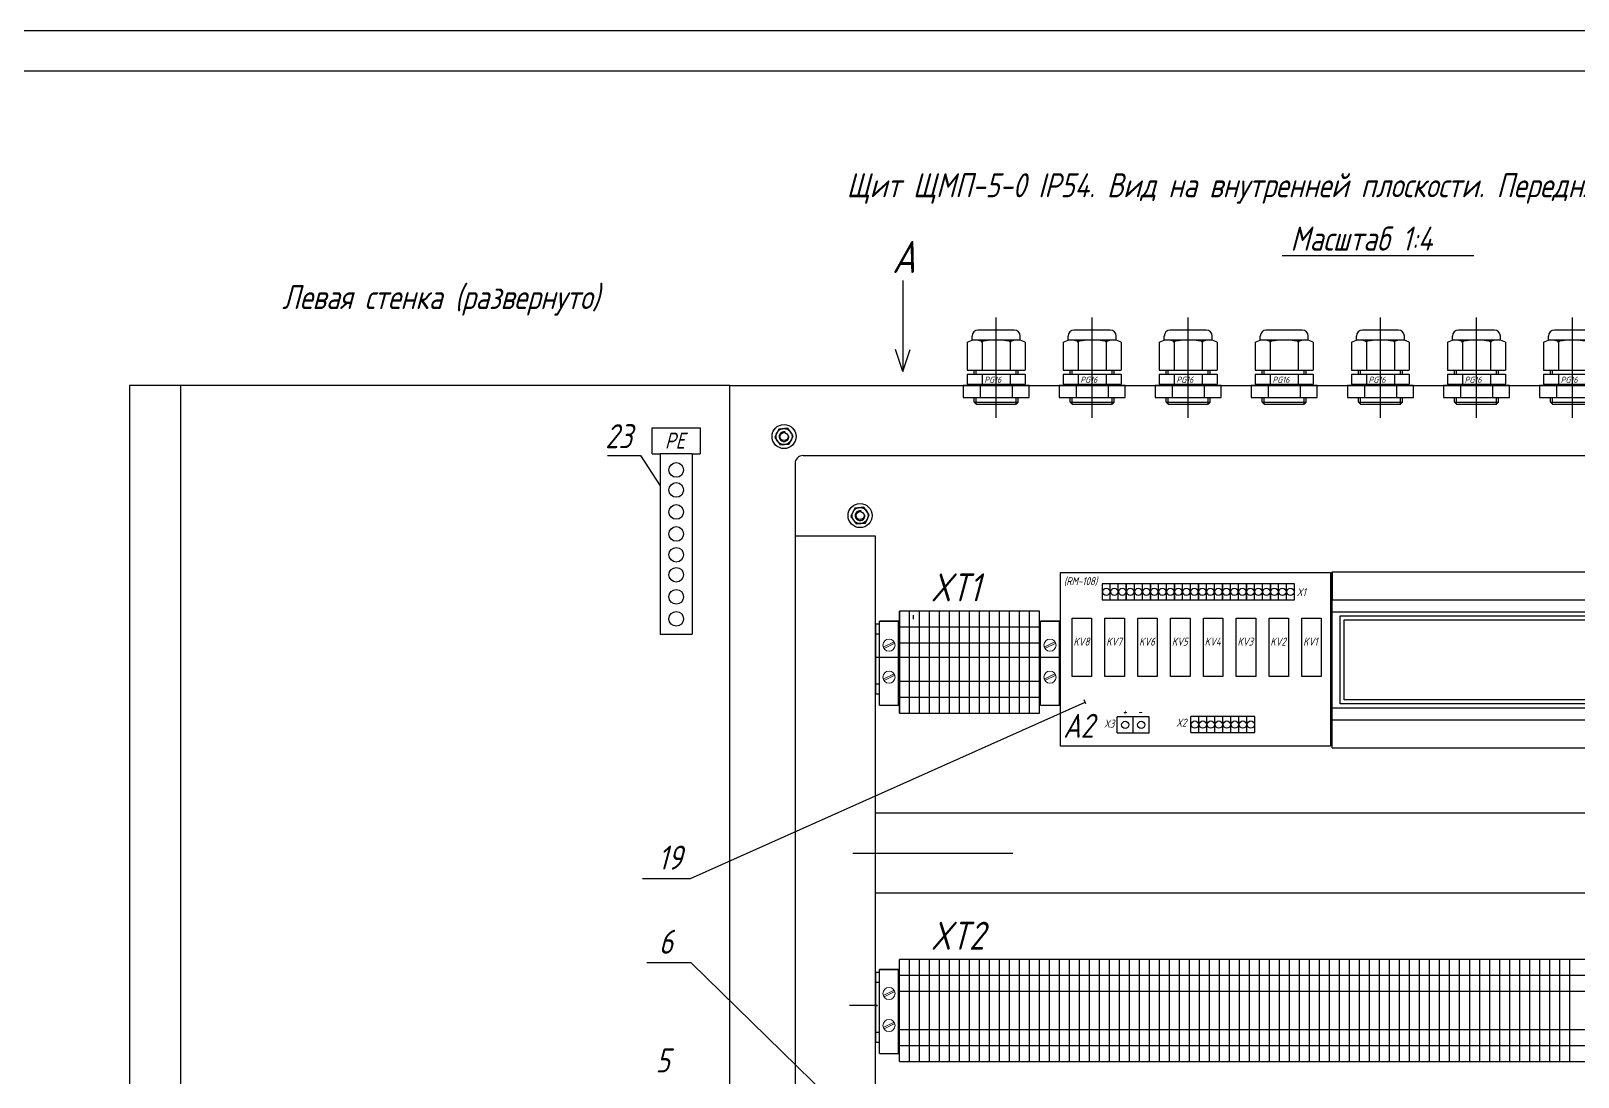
# Model space of a CAD drawing. Header units: millimetres. Extents: x 541 to 3142, y -35 to 600.
# Drawn here: x 1000 to 1193.2, y 468.3 to 599 of the extents above; entities that cross this region are included whole.
import ezdxf

# ---------------------------------------------------------------- set-up
doc = ezdxf.new("R2010")
doc.units = ezdxf.units.MM
doc.layers.add('ссылки', color=7, linetype='Continuous')
doc.styles.add('GOST тип А', font='GOST_A.TTF', dxfattribs={"oblique": 15})
doc.styles.get("Standard").update_dxf_attribs({"font": 'GOST_A.TTF', "width": 0.8, "oblique": 15, "height": 3})

# ---------------------------------------------------------------- blocks, each defined once
blk = doc.blocks.new('PG16')
at = {"lineweight": 30}
for p, q in [((-3, 5.68), (-3, 6.18)), ((2.25, 6.93), (-2.25, 6.93)), ((3, 5.68), (3, 6.18)), ((-3.62, 5.43), (-3, 5.68)), ((-3.62, 5.43), (-3.62, 1.93)), ((3, 5.68), (-3, 5.68)), ((-1.75, 5.68), (-1.75, 1.93)), ((1.75, 5.68), (1.75, 1.93)), ((3.62, 5.43), (3, 5.68)), ((3.62, 5.43), (3.62, 1.93)), ((-4.12, 0), (-4.12, -1.5)), ((4.12, 0), (-4.12, 0)), ((-3.62, 1.93), (3.62, 1.93)), ((-3.62, 1.43), (-3.62, 0.18)), ((-3.62, 1.43), (3.62, 1.43)), ((-3.62, 0.18), (3.62, 0.18)), ((-2.75, 1.43), (-2.75, 1.93)), ((-2.75, 0), (-2.75, 0.18)), ((-2, 0), (-2, -1.5)), ((-1.75, 1.43), (-1.75, 0.18)), ((1.75, 1.43), (1.75, 0.18)), ((2, 0), (2, -1.5)), ((2.75, 1.43), (2.75, 1.93)), ((2.75, 0), (2.75, 0.18)), ((3.62, 1.43), (3.62, 0.18)), ((4.12, -1.5), (4.12, 0)), ((-4.12, -1.5), (4.12, -1.5)), ((-2.75, -2.07), (-2.75, -1.5)), ((2.75, -2.07), (2.75, -1.5)), ((-2.75, -2.07), (2.75, -2.07)), ((-2.75, -2.07), (-2.5, -2.32)), ((-2.5, -2.32), (2.5, -2.32)), ((2.75, -2.07), (2.5, -2.32))]:
    blk.add_line(p, q, dxfattribs=at)
for p, q in [((-2.5, 1.43), (-2.5, 1.93)), ((-2.5, 0), (-2.5, 0.18)), ((2.5, 1.43), (2.5, 1.93)), ((2.5, 0), (2.5, 0.18)), ((-2.5, -2.32), (-2.5, -1.5)), ((2.5, -2.32), (2.5, -1.5))]:
    blk.add_line(p, q)
for centre, start, end in [((-2.25, 6.18), 90, 180), ((2.25, 6.18), 0, 90)]:
    blk.add_arc(centre, 0.75, start, end, dxfattribs=at)
for centre, major_axis, ratio, start_param, end_param in [((-2.69, 5.43), (-0.937, 0), 0.266667, 3.141593, 4.712389), ((0, 5.43), (-1.75, 0), 0.142857, 3.141593, 6.283185), ((2.69, 5.43), (0.938, 0), 0.266667, 1.570796, 3.141593)]:
    blk.add_ellipse(centre, major_axis=major_axis, ratio=ratio, start_param=start_param, end_param=end_param, dxfattribs=at)
at = {"layer": 'ссылки', "lineweight": 30, "oblique": 15}
blk.add_text('PG16', height=0.75, dxfattribs=at).set_placement((-1.47, 0.35))

msp = doc.modelspace()

# ---------------------------------------------------------------- linework, layer by layer
at = {"color": 7}
for p, q in [((1774.3305, 599), (933.3305, 599)), ((1156.2447, 570.9382), (1180.2229, 570.9382)), ((1108.8873, 567.8088), (1108.8873, 556.4446)), ((1120.5312, 550.6614), (1120.5312, 563.1934)), ((1132.5312, 550.6614), (1132.5312, 563.1934)), ((1144.5312, 550.6614), (1144.5312, 563.1934)), ((1168.5312, 550.6614), (1168.5312, 563.1934)), ((1180.5312, 550.6614), (1180.5312, 563.1934)), ((1192.5312, 550.6614), (1192.5312, 563.1934)), ((1108.8873, 556.4446), (1107.9688, 559.1976)), ((1108.8873, 556.4446), (1109.8057, 559.1976)), ((1108.8873, 556.4446), (1108.8873, 556.4446)), ((1018.6307, 554.697), (1018.6307, 469.6796)), ((1077.5643, 546.1542), (1077.5643, 549.4318)), ((1077.5643, 549.4318), (1083.5643, 549.4318)), ((1083.5643, 549.4318), (1083.5643, 546.1542)), ((1071.9674, 545.9608), (1076.0838, 545.9608)), ((1076.0838, 545.9608), (1078.5643, 542.1542)), ((1077.5643, 546.1542), (1078.5643, 546.1542)), ((1078.5643, 546.1542), (1078.5643, 542.1542)), ((1082.5643, 546.1542), (1078.5643, 546.1542)), ((1082.5643, 546.1542), (1082.5643, 542.1542)), ((1082.5643, 546.1542), (1083.5643, 546.1542)), ((1078.5643, 542.1542), (1078.5643, 538.1542)), ((1082.5643, 542.1542), (1082.5643, 538.1542)), ((1078.5643, 538.1542), (1078.5643, 523.6362)), ((1082.5643, 538.1542), (1082.5643, 523.6362)), ((1136.7964, 529.9248), (1133.7964, 529.9248)), ((1133.7964, 529.9248), (1133.7964, 527.9248)), ((1134.7964, 527.9248), (1134.7964, 529.9248)), ((1135.7964, 527.9248), (1135.7964, 529.9248)), ((1139.7964, 529.9248), (1136.7964, 529.9248)), ((1136.7964, 529.9248), (1136.7964, 527.9248)), ((1136.7964, 527.9248), (1136.7964, 529.9248)), ((1137.7964, 527.9248), (1137.7964, 529.9248)), ((1138.7964, 527.9248), (1138.7964, 529.9248)), ((1142.7964, 529.9248), (1139.7964, 529.9248)), ((1139.7964, 529.9248), (1139.7964, 527.9248)), ((1139.7964, 527.9248), (1139.7964, 529.9248)), ((1140.7964, 527.9248), (1140.7964, 529.9248)), ((1141.7964, 527.9248), (1141.7964, 529.9248)), ((1145.7964, 529.9248), (1142.7964, 529.9248)), ((1142.7964, 529.9248), (1142.7964, 527.9248)), ((1142.7964, 527.9248), (1142.7964, 529.9248)), ((1143.7964, 527.9248), (1143.7964, 529.9248)), ((1144.7964, 527.9248), (1144.7964, 529.9248)), ((1148.7964, 529.9248), (1145.7964, 529.9248)), ((1145.7964, 529.9248), (1145.7964, 527.9248)), ((1145.7964, 527.9248), (1145.7964, 529.9248)), ((1146.7964, 527.9248), (1146.7964, 529.9248)), ((1147.7964, 527.9248), (1147.7964, 529.9248)), ((1151.7964, 529.9248), (1148.7964, 529.9248)), ((1148.7964, 529.9248), (1148.7964, 527.9248)), ((1148.7964, 527.9248), (1148.7964, 529.9248)), ((1149.7964, 527.9248), (1149.7964, 529.9248)), ((1150.7964, 527.9248), (1150.7964, 529.9248)), ((1154.7964, 529.9248), (1151.7964, 529.9248)), ((1151.7964, 529.9248), (1151.7964, 527.9248)), ((1151.7964, 527.9248), (1151.7964, 529.9248)), ((1152.7964, 527.9248), (1152.7964, 529.9248)), ((1153.7964, 527.9248), (1153.7964, 529.9248)), ((1157.7964, 529.9248), (1154.7964, 529.9248)), ((1154.7964, 529.9248), (1154.7964, 527.9248)), ((1154.7964, 527.9248), (1154.7964, 529.9248)), ((1155.7964, 527.9248), (1155.7964, 529.9248)), ((1156.7964, 527.9248), (1156.7964, 529.9248)), ((1157.7964, 527.9248), (1157.7964, 529.9248)), ((1162.4941, 531.422), (1162.4941, 527.922)), ((1133.7964, 527.9248), (1136.7964, 527.9248)), ((1136.7964, 527.9248), (1139.7964, 527.9248)), ((1139.7964, 527.9248), (1142.7964, 527.9248)), ((1142.7964, 527.9248), (1145.7964, 527.9248)), ((1145.7964, 527.9248), (1148.7964, 527.9248)), ((1148.7964, 527.9248), (1151.7964, 527.9248)), ((1151.7964, 527.9248), (1154.7964, 527.9248)), ((1154.7964, 527.9248), (1157.7964, 527.9248)), ((1162.4941, 527.922), (1202.4941, 527.922)), ((1108.4499, 526.5119), (1108.4499, 526.5119)), ((1110.1781, 526.0127), (1110.1781, 525.5127)), ((1123.4393, 526.5119), (1123.4393, 526.5119)), ((1162.4941, 526.422), (1202.4941, 526.422)), ((1163.4941, 514.922), (1163.4941, 525.922)), ((1163.4941, 525.922), (1165.9941, 525.922)), ((1163.7441, 525.922), (1201.4941, 525.922)), ((1108.3499, 525.2619), (1105.9499, 525.2619)), ((1128.4581, 525.2619), (1126.0581, 525.2619)), ((1163.9941, 515.422), (1163.9941, 525.422)), ((1163.9941, 525.422), (1167.7441, 525.422)), ((1164.4941, 525.422), (1200.9941, 525.422)), ((1078.5643, 523.6362), (1082.5643, 523.6362)), ((1105.4062, 520.7553), (1125.9499, 520.7553)), ((1126.0516, 520.7553), (1128.5692, 520.7553)), ((1162.4941, 509.422), (1162.4941, 520.422)), ((1131.6188, 515.1153), (1082.3195, 493.0717)), ((1131.4887, 515.4727), (1131.6764, 514.9527)), ((1162.4941, 514.422), (1202.4941, 514.422)), ((1201.4941, 514.922), (1163.4941, 514.922)), ((1200.9941, 515.422), (1163.9941, 515.422)), ((1120.9499, 513.7619), (1120.9499, 513.7619)), ((1124.6999, 513.7619), (1124.6999, 513.7619)), ((1137.6598, 513.2994), (1135.6598, 513.2994)), ((1135.6598, 511.2994), (1135.6598, 513.2994)), ((1139.6598, 513.2994), (1137.6598, 513.2994)), ((1137.6598, 511.2994), (1137.6598, 513.2994)), ((1139.6598, 511.2994), (1139.6598, 513.2994)), ((1152.8557, 513.3437), (1144.8557, 513.3437)), ((1144.8557, 511.3437), (1144.8557, 513.3437)), ((1145.8557, 511.3437), (1145.8557, 513.3437)), ((1146.8557, 511.3437), (1146.8557, 513.3437)), ((1147.8557, 511.3437), (1147.8557, 513.3437)), ((1148.8557, 511.3437), (1148.8557, 513.3437)), ((1149.8557, 511.3437), (1149.8557, 513.3437)), ((1150.8557, 511.3437), (1150.8557, 513.3437)), ((1151.8557, 511.3437), (1151.8557, 513.3437)), ((1152.8557, 511.3437), (1152.8557, 513.3437)), ((1162.4941, 509.422), (1162.4941, 512.922)), ((1162.4941, 512.922), (1202.4941, 512.922)), ((1135.6598, 511.2994), (1137.6598, 511.2994)), ((1137.6598, 511.2994), (1139.6598, 511.2994)), ((1144.8557, 511.3437), (1152.8557, 511.3437)), ((1102.6203, 496.2557), (1122.6215, 496.2557)), ((1082.3195, 493.0717), (1076.3729, 493.0717)), ((1082.4151, 482.5603), (1076.8792, 482.5603)), ((1126.521, 439.5775), (1082.4151, 482.5603)), ((1108.3499, 481.7403), (1105.9499, 481.7403)), ((1123.4393, 482.9903), (1123.4393, 482.9903)), ((1105.6972, 477.2337), (1102.2236, 477.2337)), ((1105.4062, 477.2337), (1105.6972, 477.2337)), ((1123.4393, 470.2403), (1123.4393, 470.2403))]:
    msp.add_line(p, q, dxfattribs=at)
at = {"color": 7, "lineweight": 30}
for p, q in [((953.3305, 594), (1769.3305, 594)), ((1087.2812, 554.697), (1012.2812, 554.697)), ((1012.2812, 554.697), (1012.2812, 304.697)), ((1018.6307, 554.697), (1018.6307, 304.697)), ((1087.2812, 554.697), (1249.7812, 554.697)), ((1087.2812, 304.697), (1087.2812, 554.697)), ((1096.4062, 545.947), (1240.6562, 545.947)), ((1095.4062, 544.947), (1095.4062, 314.447)), ((1095.4062, 535.919), (1105.4062, 535.919)), ((1105.4062, 535.919), (1105.4062, 324.0339)), ((1162.4941, 531.422), (1202.4941, 531.422)), ((1162.4941, 509.422), (1162.4941, 531.422)), ((1108.4499, 513.7619), (1108.4499, 526.5119)), ((1108.4499, 526.5119), (1108.4499, 513.7619)), ((1108.4499, 513.7619), (1108.4499, 526.5119)), ((1108.4499, 513.7619), (1108.4499, 526.5119)), ((1125.9499, 526.5119), (1108.4499, 526.5119)), ((1108.4499, 526.5119), (1108.4499, 513.7619)), ((1108.4499, 513.7619), (1108.4499, 526.5119)), ((1108.4499, 513.7619), (1108.4499, 526.5119)), ((1108.4499, 513.7619), (1108.4499, 526.5119)), ((1109.6999, 513.7619), (1109.6999, 526.5119)), ((1109.6999, 513.7619), (1109.6999, 526.5119)), ((1110.9499, 513.7619), (1110.9499, 526.5119)), ((1110.9499, 513.7619), (1110.9499, 526.5119)), ((1112.1999, 513.7619), (1112.1999, 526.5119)), ((1112.1999, 513.7619), (1112.1999, 526.5119)), ((1113.4499, 513.7619), (1113.4499, 526.5119)), ((1113.4499, 513.7619), (1113.4499, 526.5119)), ((1114.6999, 513.7619), (1114.6999, 526.5119)), ((1114.6999, 513.7619), (1114.6999, 526.5119)), ((1115.9499, 513.7619), (1115.9499, 526.5119)), ((1115.9499, 513.7619), (1115.9499, 526.5119)), ((1117.1999, 513.7619), (1117.1999, 526.5119)), ((1117.1999, 513.7619), (1117.1999, 526.5119)), ((1118.4499, 513.7619), (1118.4499, 526.5119)), ((1118.4499, 513.7619), (1118.4499, 526.5119)), ((1119.6999, 513.7619), (1119.6999, 526.5119)), ((1119.6999, 513.7619), (1119.6999, 526.5119)), ((1120.9499, 513.7619), (1120.9499, 526.5119)), ((1122.1999, 513.7619), (1122.1999, 526.5119)), ((1122.1999, 513.7619), (1122.1999, 526.5119)), ((1122.1999, 513.7619), (1122.1999, 526.5119)), ((1123.4499, 513.7619), (1123.4499, 526.5119)), ((1123.4499, 513.7619), (1123.4499, 526.5119)), ((1124.6999, 513.7619), (1124.6999, 526.5119)), ((1125.9499, 513.7619), (1125.9499, 526.5119)), ((1105.9499, 524.8869), (1105.4731, 524.8869)), ((1105.4731, 524.8869), (1105.4731, 516.1369)), ((1105.9499, 514.7619), (1105.9499, 525.2619)), ((1105.9499, 525.2619), (1108.3499, 525.2619)), ((1108.3499, 514.7619), (1108.3499, 525.2619)), ((1108.4499, 513.7619), (1108.4499, 525.2619)), ((1108.4499, 525.2619), (1108.4499, 513.7619)), ((1108.4499, 513.7619), (1108.4499, 525.2619)), ((1108.4499, 513.7619), (1108.4499, 525.2619)), ((1108.4499, 513.7619), (1108.4499, 525.2619)), ((1108.4499, 525.2619), (1108.4499, 513.7619)), ((1108.4499, 513.7619), (1108.4499, 525.2619)), ((1125.9499, 524.5119), (1108.4499, 524.5119)), ((1126.0581, 514.7619), (1126.0581, 525.2619)), ((1126.0581, 525.2619), (1128.4581, 525.2619)), ((1128.4581, 514.7619), (1128.4581, 525.2619)), ((1162.4366, 524.8869), (1162.284, 524.8869)), ((1105.9499, 523.6369), (1105.4731, 523.6369)), ((1125.9499, 522.5119), (1108.4499, 522.5119)), ((1162.4578, 523.6369), (1162.3052, 523.6369)), ((1105.9499, 517.3869), (1105.4731, 517.3869)), ((1105.9499, 516.1369), (1105.4731, 516.1369)), ((1108.4499, 517.7619), (1125.9499, 517.7619)), ((1162.4672, 517.3869), (1162.3145, 517.3869)), ((1162.4672, 516.1369), (1162.3145, 516.1369)), ((1105.9499, 514.7619), (1108.3499, 514.7619)), ((1108.4499, 515.7619), (1125.9499, 515.7619)), ((1126.0581, 514.7619), (1128.4581, 514.7619)), ((1108.4499, 513.7619), (1125.9499, 513.7619)), ((1162.4941, 509.422), (1202.4941, 509.422)), ((1105.4062, 501.3183), (1231.6562, 501.3183)), ((1105.4062, 491.3183), (1231.6562, 491.3183)), ((1105.9499, 481.3653), (1105.4731, 481.3653)), ((1105.4731, 481.3653), (1105.4731, 472.6153)), ((1105.6972, 481.3653), (1105.4763, 481.3653)), ((1105.9499, 471.2403), (1105.9499, 481.7403)), ((1105.9499, 481.7403), (1108.3499, 481.7403)), ((1108.3499, 471.2403), (1108.3499, 481.7403)), ((1149.6893, 482.9903), (1108.4393, 482.9903)), ((1108.4393, 470.2403), (1108.4393, 482.9903)), ((1109.6893, 470.2403), (1109.6893, 482.9903)), ((1110.9393, 470.2403), (1110.9393, 482.9903)), ((1112.1893, 470.2403), (1112.1893, 482.9903)), ((1113.4393, 470.2403), (1113.4393, 482.9903)), ((1114.6893, 470.2403), (1114.6893, 482.9903)), ((1115.9393, 470.2403), (1115.9393, 482.9903)), ((1117.1893, 470.2403), (1117.1893, 482.9903)), ((1118.4393, 470.2403), (1118.4393, 482.9903)), ((1119.6893, 470.2403), (1119.6893, 482.9903)), ((1120.9393, 470.2403), (1120.9393, 482.9903)), ((1122.1893, 470.2403), (1122.1893, 482.9903)), ((1123.4393, 470.2403), (1123.4393, 482.9903)), ((1124.6893, 470.2403), (1124.6893, 482.9903)), ((1125.9393, 470.2403), (1125.9393, 482.9903)), ((1127.1893, 470.2403), (1127.1893, 482.9903)), ((1128.4393, 470.2403), (1128.4393, 482.9903)), ((1129.6893, 470.2403), (1129.6893, 482.9903)), ((1130.9393, 470.2403), (1130.9393, 482.9903)), ((1132.1893, 470.2403), (1132.1893, 482.9903)), ((1133.4393, 470.2403), (1133.4393, 482.9903)), ((1134.6893, 470.2403), (1134.6893, 482.9903)), ((1135.9393, 470.2403), (1135.9393, 482.9903)), ((1137.1893, 470.2403), (1137.1893, 482.9903)), ((1138.4393, 470.2403), (1138.4393, 482.9903)), ((1139.6893, 470.2403), (1139.6893, 482.9903)), ((1139.6893, 470.2403), (1139.6893, 482.9903)), ((1140.9393, 470.2403), (1140.9393, 482.9903)), ((1140.9393, 470.2403), (1140.9393, 482.9903)), ((1142.1893, 470.2403), (1142.1893, 482.9903)), ((1142.1893, 470.2403), (1142.1893, 482.9903)), ((1143.4393, 470.2403), (1143.4393, 482.9903)), ((1143.4393, 470.2403), (1143.4393, 482.9903)), ((1144.6893, 470.2403), (1144.6893, 482.9903)), ((1144.6893, 470.2403), (1144.6893, 482.9903)), ((1145.9393, 470.2403), (1145.9393, 482.9903)), ((1145.9393, 470.2403), (1145.9393, 482.9903)), ((1147.1893, 470.2403), (1147.1893, 482.9903)), ((1147.1893, 470.2403), (1147.1893, 482.9903)), ((1148.4393, 470.2403), (1148.4393, 482.9903)), ((1148.4393, 470.2403), (1148.4393, 482.9903)), ((1148.4393, 470.2403), (1148.4393, 482.9903)), ((1149.6893, 470.2403), (1149.6893, 482.9903)), ((1149.6893, 470.2403), (1149.6893, 482.9903)), ((1149.6893, 470.2403), (1149.6893, 482.9903)), ((1228.4393, 482.9903), (1149.6893, 482.9903)), ((1150.9393, 470.2403), (1150.9393, 482.9903)), ((1150.9393, 470.2403), (1150.9393, 482.9903)), ((1152.1893, 470.2403), (1152.1893, 482.9903)), ((1152.1893, 470.2403), (1152.1893, 482.9903)), ((1153.4393, 470.2403), (1153.4393, 482.9903)), ((1153.4393, 470.2403), (1153.4393, 482.9903)), ((1154.6893, 470.2403), (1154.6893, 482.9903)), ((1155.9393, 470.2403), (1155.9393, 482.9903)), ((1157.1893, 470.2403), (1157.1893, 482.9903)), ((1158.4393, 470.2403), (1158.4393, 482.9903)), ((1159.6893, 470.2403), (1159.6893, 482.9903)), ((1160.9393, 470.2403), (1160.9393, 482.9903)), ((1162.1893, 470.2403), (1162.1893, 482.9903)), ((1163.4393, 470.2403), (1163.4393, 482.9903)), ((1163.4393, 470.2403), (1163.4393, 482.9903)), ((1164.6893, 470.2403), (1164.6893, 482.9903)), ((1164.6893, 470.2403), (1164.6893, 482.9903)), ((1165.9393, 470.2403), (1165.9393, 482.9903)), ((1165.9393, 470.2403), (1165.9393, 482.9903)), ((1167.1893, 470.2403), (1167.1893, 482.9903)), ((1167.1893, 470.2403), (1167.1893, 482.9903)), ((1168.4393, 470.2403), (1168.4393, 482.9903)), ((1168.4393, 470.2403), (1168.4393, 482.9903)), ((1169.6893, 470.2403), (1169.6893, 482.9903)), ((1169.6893, 470.2403), (1169.6893, 482.9903)), ((1170.9393, 470.2403), (1170.9393, 482.9903)), ((1170.9393, 470.2403), (1170.9393, 482.9903)), ((1172.1893, 470.2403), (1172.1893, 482.9903)), ((1172.1893, 470.2403), (1172.1893, 482.9903)), ((1173.4393, 470.2403), (1173.4393, 482.9903)), ((1173.4393, 470.2403), (1173.4393, 482.9903)), ((1174.6893, 470.2403), (1174.6893, 482.9903)), ((1174.6893, 470.2403), (1174.6893, 482.9903)), ((1174.6893, 470.2403), (1174.6893, 482.9903)), ((1175.9393, 470.2403), (1175.9393, 482.9903)), ((1175.9393, 470.2403), (1175.9393, 482.9903)), ((1175.9393, 470.2403), (1175.9393, 482.9903)), ((1177.1893, 470.2403), (1177.1893, 482.9903)), ((1177.1893, 470.2403), (1177.1893, 482.9903)), ((1178.4393, 470.2403), (1178.4393, 482.9903)), ((1178.4393, 470.2403), (1178.4393, 482.9903)), ((1179.6893, 470.2403), (1179.6893, 482.9903)), ((1179.6893, 470.2403), (1179.6893, 482.9903)), ((1180.9393, 470.2403), (1180.9393, 482.9903)), ((1180.9393, 470.2403), (1180.9393, 482.9903)), ((1182.1893, 470.2403), (1182.1893, 482.9903)), ((1182.1893, 470.2403), (1182.1893, 482.9903)), ((1183.4393, 470.2403), (1183.4393, 482.9903)), ((1183.4393, 470.2403), (1183.4393, 482.9903)), ((1184.6893, 470.2403), (1184.6893, 482.9903)), ((1184.6893, 470.2403), (1184.6893, 482.9903)), ((1185.9393, 470.2403), (1185.9393, 482.9903)), ((1185.9393, 470.2403), (1185.9393, 482.9903)), ((1187.1893, 470.2403), (1187.1893, 482.9903)), ((1187.1893, 470.2403), (1187.1893, 482.9903)), ((1188.4393, 470.2403), (1188.4393, 482.9903)), ((1188.4393, 470.2403), (1188.4393, 482.9903)), ((1189.6893, 470.2403), (1189.6893, 482.9903)), ((1189.6893, 470.2403), (1189.6893, 482.9903)), ((1189.6893, 470.2403), (1189.6893, 482.9903)), ((1190.9393, 470.2403), (1190.9393, 482.9903)), ((1190.9393, 470.2403), (1190.9393, 482.9903)), ((1190.9393, 470.2403), (1190.9393, 482.9903)), ((1192.1893, 470.2403), (1192.1893, 482.9903)), ((1192.1893, 470.2403), (1192.1893, 482.9903)), ((1105.9499, 480.1153), (1105.4731, 480.1153)), ((1105.6972, 480.1153), (1105.4975, 480.1153)), ((1228.4393, 480.9903), (1108.4499, 480.9903)), ((1228.4393, 478.9903), (1108.4499, 478.9903)), ((1105.9499, 473.8653), (1105.4731, 473.8653)), ((1105.6972, 473.8653), (1105.5068, 473.8653)), ((1108.4499, 474.2403), (1228.4393, 474.2403)), ((1105.9499, 472.6153), (1105.4731, 472.6153)), ((1105.6972, 472.6153), (1105.5068, 472.6153)), ((1108.4499, 472.2403), (1228.4393, 472.2403)), ((1105.9499, 471.2403), (1108.3499, 471.2403)), ((1108.4393, 470.2403), (1149.6893, 470.2403)), ((1149.6893, 470.2403), (1228.4393, 470.2403))]:
    msp.add_line(p, q, dxfattribs=at)
at = {"color": 7, "linetype": 'Continuous', "lineweight": 0}
for p, q in [((1106.431, 522.0188), (1107.7769, 522.6894)), ((1106.5229, 521.8343), (1107.8689, 522.505)), ((1126.5392, 522.0188), (1127.8851, 522.6894)), ((1126.6311, 521.8343), (1127.977, 522.505)), ((1106.431, 518.0188), (1107.7769, 518.6894)), ((1106.5229, 517.8343), (1107.8689, 518.505)), ((1126.5392, 518.0188), (1127.8851, 518.6894)), ((1126.6311, 517.8343), (1127.977, 518.505)), ((1106.431, 478.4972), (1107.7769, 479.1678)), ((1106.5229, 478.3128), (1107.8689, 478.9834)), ((1106.431, 474.4972), (1107.7769, 475.1678)), ((1106.5229, 474.3128), (1107.8689, 474.9834))]:
    msp.add_line(p, q, dxfattribs=at)
at = {"color": 7, "lineweight": 30}
for points in [[(1093.3689, 549.2679), (1092.8809, 548.2214), (1093.5432, 547.2755), (1094.6935, 547.3761), (1095.1815, 548.4226), (1094.5192, 549.3685)], [(1102.8689, 539.3929), (1102.3809, 538.3464), (1103.0432, 537.4005), (1104.1935, 537.5011), (1104.6815, 538.5476), (1104.0192, 539.4935)], [(1162.3049, 509.6288), (1128.5692, 509.6288), (1128.5692, 531.3501), (1162.3049, 531.3501)]]:
    msp.add_lwpolyline(points, close=True, dxfattribs=at)
at = {"color": 7}
for points in [[(1132.4563, 518.3402), (1130.0299, 518.3402), (1130.0299, 525.6144), (1132.4563, 525.6144)], [(1136.5563, 518.3402), (1134.1299, 518.3402), (1134.1299, 525.6144), (1136.5563, 525.6144)], [(1140.6563, 518.3402), (1138.2299, 518.3402), (1138.2299, 525.6144), (1140.6563, 525.6144)], [(1144.7563, 518.3402), (1142.3299, 518.3402), (1142.3299, 525.6144), (1144.7563, 525.6144)], [(1148.8563, 518.3402), (1146.4299, 518.3402), (1146.4299, 525.6144), (1148.8563, 525.6144)], [(1152.9563, 518.3402), (1150.5299, 518.3402), (1150.5299, 525.6144), (1152.9563, 525.6144)], [(1157.0563, 518.3402), (1154.6299, 518.3402), (1154.6299, 525.6144), (1157.0563, 525.6144)], [(1161.1563, 518.3402), (1158.7299, 518.3402), (1158.7299, 525.6144), (1161.1563, 525.6144)]]:
    msp.add_lwpolyline(points, close=True, dxfattribs=at)
at = {"color": 7, "lineweight": 30}
for centre, radius in [((1094.0312, 548.322), 1.5), ((1094.0312, 548.322), 1), ((1094.0312, 548.322), 1), ((1094.0312, 548.322), 1), ((1094.0312, 548.322), 0.5), ((1103.5312, 538.447), 1.5), ((1103.5312, 538.447), 1), ((1103.5312, 538.447), 1), ((1103.5312, 538.447), 1), ((1103.5312, 538.447), 0.5)]:
    msp.add_circle(centre, radius, dxfattribs=at)
at = {"color": 7}
for centre, radius in [((1080.5643, 544.1545), 0.9154), ((1080.5643, 541.6545), 0.9154), ((1080.5643, 538.9045), 0.9154), ((1080.5643, 536.1545), 0.9154), ((1080.5643, 533.5515), 0.9154), ((1080.5643, 531.0515), 0.9154), ((1080.5643, 528.3015), 0.9154), ((1134.2964, 528.9248), 0.45), ((1135.2964, 528.9248), 0.45), ((1136.2964, 528.9248), 0.45), ((1137.2964, 528.9248), 0.45), ((1138.2964, 528.9248), 0.45), ((1139.2964, 528.9248), 0.45), ((1140.2964, 528.9248), 0.45), ((1141.2964, 528.9248), 0.45), ((1142.2964, 528.9248), 0.45), ((1143.2964, 528.9248), 0.45), ((1144.2964, 528.9248), 0.45), ((1145.2964, 528.9248), 0.45), ((1146.2964, 528.9248), 0.45), ((1147.2964, 528.9248), 0.45), ((1148.2964, 528.9248), 0.45), ((1149.2964, 528.9248), 0.45), ((1150.2964, 528.9248), 0.45), ((1151.2964, 528.9248), 0.45), ((1152.2964, 528.9248), 0.45), ((1153.2964, 528.9248), 0.45), ((1154.2964, 528.9248), 0.45), ((1155.2964, 528.9248), 0.45), ((1156.2964, 528.9248), 0.45), ((1157.2964, 528.9248), 0.45), ((1080.5643, 525.5515), 0.9154), ((1136.6598, 512.2994), 0.45), ((1138.6598, 512.2994), 0.45), ((1145.3557, 512.3437), 0.45), ((1146.3557, 512.3437), 0.45), ((1147.3557, 512.3437), 0.45), ((1148.3557, 512.3437), 0.45), ((1149.3557, 512.3437), 0.45), ((1150.3557, 512.3437), 0.45), ((1151.3557, 512.3437), 0.45), ((1152.3557, 512.3437), 0.45)]:
    msp.add_circle(centre, radius, dxfattribs=at)
at = {"color": 7, "linetype": 'Continuous', "lineweight": 0}
for centre in [(1107.1499, 522.2619), (1127.2581, 522.2619), (1107.1499, 518.2619), (1127.2581, 518.2619), (1107.1499, 478.7403), (1107.1499, 474.7403)]:
    msp.add_circle(centre, 0.7589, dxfattribs=at)
at = {"color": 7}
for centre in [(1094.0312, 548.322), (1103.5312, 538.447)]:
    msp.add_arc(centre, 0.6127, 77.654356, 9.494214, dxfattribs=at)
at = {"color": 7, "lineweight": 30}
msp.add_arc((1096.4062, 544.947), 1, 90, 180, dxfattribs=at)

# ---------------------------------------------------------------- block references
at = {"color": 7}
for p in [(1120.5312, 554.697), (1132.5312, 554.697), (1144.5312, 554.697), (1156.5312, 554.697), (1168.5312, 554.697), (1180.5312, 554.697), (1192.5312, 554.697)]:
    msp.add_blockref('PG16', p, dxfattribs=at)

# ---------------------------------------------------------------- texts
at = {"color": 7, "oblique": 15}
msp.add_text('РЕ', height=2, dxfattribs=at).set_placement((1079.1466, 546.812))
at = {"color": 7, "style": 'GOST тип А', "oblique": 15}
for s, p in [('XT1', (1112.3634, 527.7302)), ('XT2', (1112.3634, 484.2086))]:
    msp.add_text(s, height=3.5, dxfattribs=at).set_placement(p)
at = {"color": 7, "linetype": 'Continuous', "lineweight": 0, "oblique": 15}
for s, p in [('(RM-108)', (1128.9995, 529.7609)), ('X1', (1158.0849, 528.384)), ('KV8', (1130.1895, 522.2082)), ('KV7', (1134.2895, 522.2082)), ('KV6', (1138.3895, 522.2082)), ('KV5', (1142.4895, 522.2082)), ('KV4', (1146.5895, 522.2082)), ('KV3', (1150.6895, 522.2082)), ('KV2', (1154.7895, 522.2082)), ('KV1', (1158.8895, 522.2082)), ('X3', (1134.0117, 511.9552)), ('+', (1136.2901, 513.4555)), ('-', (1138.2105, 513.4555)), ('X2', (1143.0295, 512.0773))]:
    msp.add_text(s, height=1, dxfattribs=at).set_placement(p)
at = {"color": 7, "lineweight": 0, "oblique": 15}
msp.add_text('A2', height=3, dxfattribs=at).set_placement((1128.9044, 510.6865))
at = {"layer": 'ссылки', "color": 7, "oblique": 15}
for s, height, p in [('    Щит ЩМП-5-0 IP54. Вид на внутренней плоскости. Передняя стенка (монтажная панель)', 3, (1095.6994, 578.2206)), ('Масштаб 1:4', 3, (1157.3016, 571.556)), ('A', 4, (1107.5439, 568.7584)), ('Левая стенка (развернуто)', 3, (1031.3303, 564.2488)), ('23', 3, (1071.6962, 546.87)), ('19', 3, (1078.2976, 494.2211)), ('6', 3, (1078.3932, 483.7097)), ('5', 3, (1077.985, 468.8772))]:
    msp.add_text(s, height=height, dxfattribs=at).set_placement(p)

doc.saveas('drawing.dxf')
